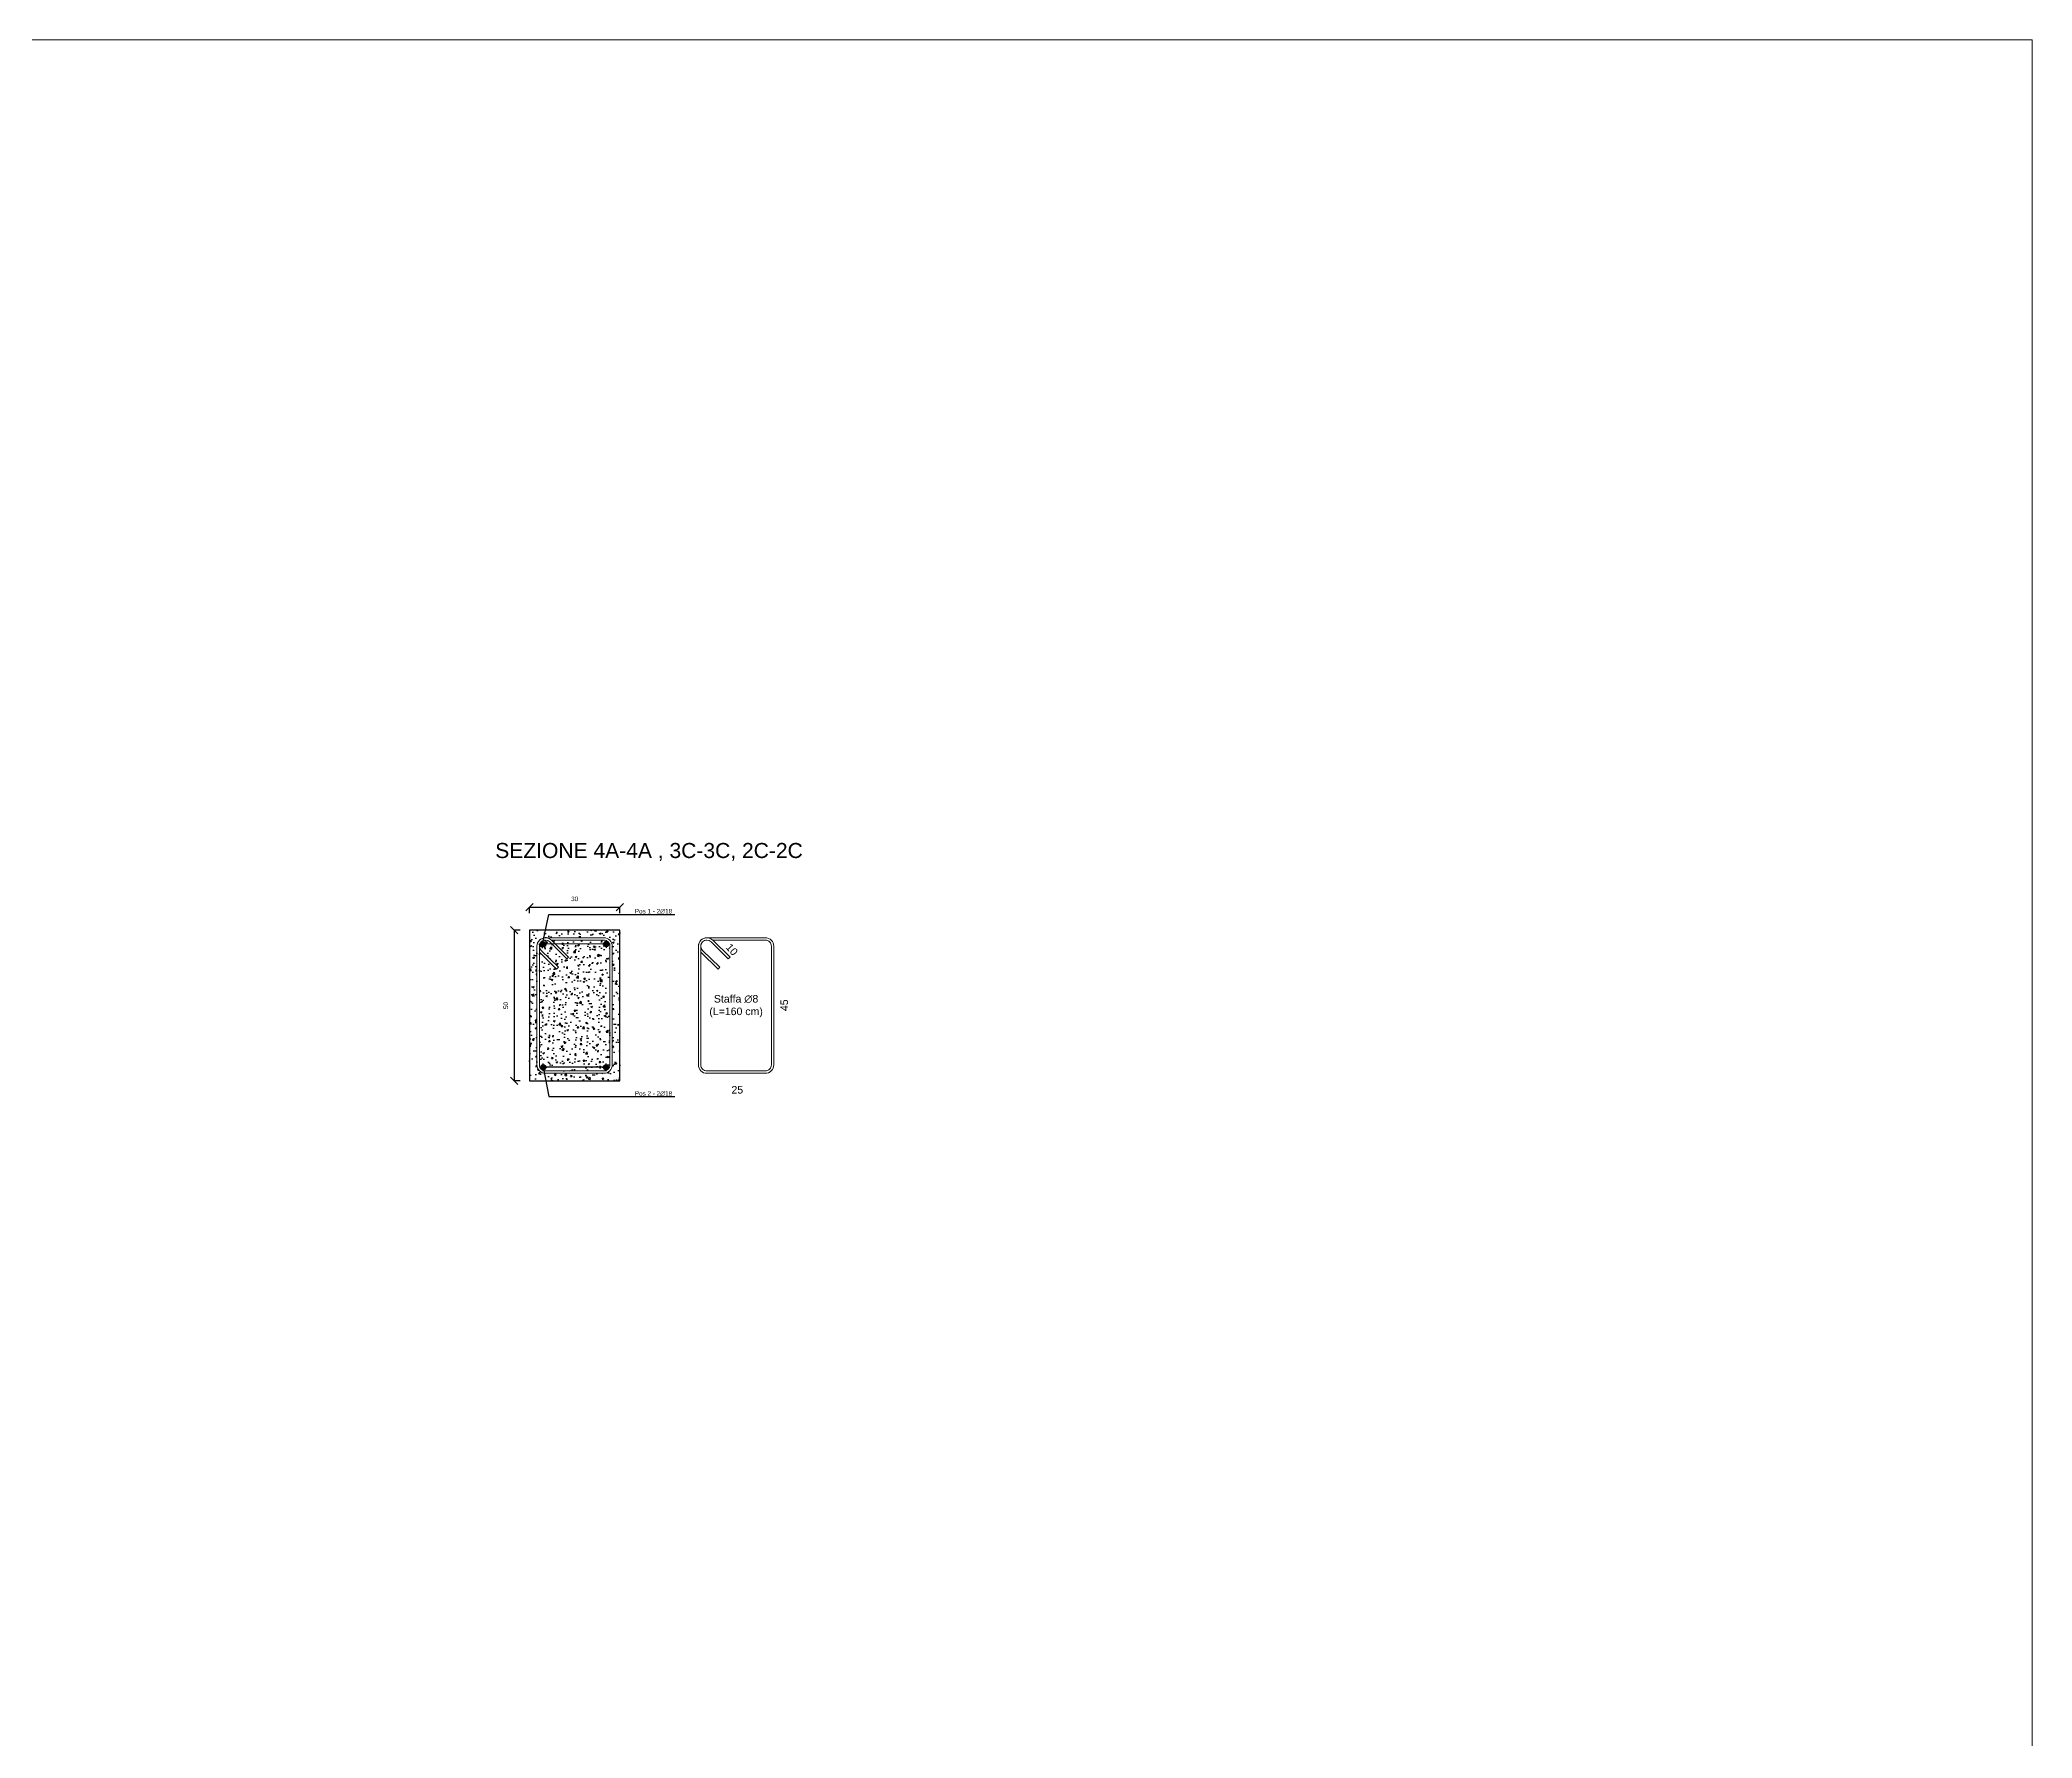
# Model space of a CAD drawing. Header units: millimetres. Extents: x -455371 to 117772, y -78417 to 116564.
# Drawn here: x -284650 to -278037, y 2360 to 7995 of the extents above; entities that cross this region are included whole.
import ezdxf
from ezdxf import colors
from ezdxf.entities.mleader import LeaderData, LeaderLine
from ezdxf.math import Vec2, Vec3

# ---------------------------------------------------------------- set-up
doc = ezdxf.new("R2010")
doc.units = ezdxf.units.MM
doc.linetypes.add('CENTER2', pattern=[28.575, 19.05, -3.175, 3.175, -3.175])
doc.layers.get('0').update_dxf_attribs({"color": 255})
for name, color, linetype, lineweight in [('armature', 5, 'Continuous', 18), ('Cls', 7, 'Continuous', 25), ('quote', 5, 'Continuous', 15), ('RETINO ARMATURE', 253, 'Continuous', 15), ('Scritte', 7, 'Continuous', 15), ('staffe', 10, 'Continuous', 15)]:
    doc.layers.add(name, color=color, linetype=linetype, lineweight=lineweight)
doc.layers.add('RETINI', color=253, linetype='Continuous')
doc.styles.get("Standard").update_dxf_attribs({"font": 'arial.ttf'})
doc.dimstyles.new('per distinte 1 a 10', dxfattribs={"dimtxt": 25, "dimasz": 150, "dimexe": 0.18, "dimexo": 250, "dimgap": 50, "dimtad": 2, "dimdec": 0, "dimlfac": 0.1, "dimzin": 0, "dimdsep": 46, "dimtxsty": 'Standard', "dimblk": 'NONE', "dimcen": 0, "dimse1": 1, "dimse2": 1, "dimsd1": 1, "dimsd2": 1, "dimadec": 0, "dimazin": 0, "dimtfac": 1, "dimtdec": 0, "dimtofl": 0, "dimtmove": 0, "dimatfit": 3, "dimldrblk": 'NONE', "dimfxl": 250, "dimfxlon": 1, "dimtolj": 1, "dimtzin": 0, "dimarcsym": 2})
doc.dimstyles.new('scala 1 a 10', dxfattribs={"dimtxt": 15, "dimasz": 25, "dimexe": 0.183, "dimexo": 0.1, "dimgap": 20, "dimtad": 2, "dimdec": 0, "dimlfac": 0.1, "dimzin": 0, "dimdsep": 46, "dimtxsty": 'Standard', "dimblk": 'OBLIQUE', "dimcen": -25, "dimadec": 0, "dimazin": 0, "dimtfac": 1, "dimtdec": 0, "dimtofl": 0, "dimtmove": 0, "dimatfit": 3, "dimfxl": 20, "dimfxlon": 1, "dimtolj": 1, "dimtzin": 0, "dimarcsym": 0})
pattern_1 = [(50, (61850.13, -60547.42), (52.833554, -4.622335), [5.5245, -60.7695]), (355, (61850.13, -60547.42), (-10.220592, 55.406485), [4.4196, -48.615769]), (100.451445, (61854.534, -60547.803), (42.612962, 50.784148), [4.6951026, -51.646171]), (46.1842, (61850.13, -60532.686), (78.612922, -12.192275), [8.28675, -91.15425]), (96.635558, (61856.68, -60533.7), (68.847199, 71.753576), [7.042657, -77.469326]), (351.18415, (61850.13, -60532.69), (68.847199, 71.753576), [6.62939, -72.923322]), (21, (61857.498, -60536.37), (43.9681735, -29.6569075), [5.5245, -60.7695]), (326, (61857.5, -60536.37), (17.922588, 53.41451), [4.4196, -48.6156]), (71.451445, (61861.16, -60538.84), (61.8907616, 23.757603), [4.6951026, -51.646082]), (37.5, (61850.132, -60547.418), (0.8956949, 24.5209613), [0, -48.02632, 0, -49.3522, 0, -48.79975]), (7.5, (61850.132, -60547.418), (19.3777021, 29.0523667), [0, -28.13812, 0, -46.92142, 0, -18.59915]), (327.5, (61833.705, -60547.418), (39.3212726, -1.6613358), [0, -18.415, 0, -57.4548, 0, -76.2381]), (317.5, (61826.34, -60547.418), (42.9574626, 7.3736824), [0, -23.9395, 0, -38.15588, 0, -54.1401])]

# ---------------------------------------------------------------- blocks, each defined once
blk = doc.blocks.new('*U1690')
at = {"layer": 'Cls', "color": 0, "linetype": 'CENTER2', "transparency": 16777216}
for p, q in [((-12.5, 0), (-1.8, 0)), ((0, 1.8), (0, 12.5)), ((1.8, 0), (12.5, 0)), ((0, -12.5), (0, -1.8))]:
    blk.add_line(p, q, dxfattribs=at)
at = {"layer": 'Cls', "color": 0, "linetype": 'Continuous', "transparency": 16777216}
for p, q in [((-0.9, 0), (0.9, 0)), ((0, -0.9), (0, 0.9))]:
    blk.add_line(p, q, dxfattribs=at)
blk = doc.blocks.new('*U1687')
at = {"layer": 'Cls', "color": 0, "linetype": 'CENTER2', "transparency": 16777216}
for p, q in [((-12.5, 0), (-1.8, 0)), ((0, 1.8), (0, 12.5)), ((1.8, 0), (12.5, 0)), ((0, -12.5), (0, -1.8))]:
    blk.add_line(p, q, dxfattribs=at)
at = {"layer": 'Cls', "color": 0, "linetype": 'Continuous', "transparency": 16777216}
for p, q in [((-0.9, 0), (0.9, 0)), ((0, -0.9), (0, 0.9))]:
    blk.add_line(p, q, dxfattribs=at)
blk = doc.blocks.new('*U1688')
at = {"layer": 'Cls', "color": 0, "linetype": 'CENTER2', "transparency": 16777216}
for p, q in [((-12.5, 0), (-1.8, 0)), ((0, 1.8), (0, 12.5)), ((1.8, 0), (12.5, 0)), ((0, -12.5), (0, -1.8))]:
    blk.add_line(p, q, dxfattribs=at)
at = {"layer": 'Cls', "color": 0, "linetype": 'Continuous', "transparency": 16777216}
for p, q in [((-0.9, 0), (0.9, 0)), ((0, -0.9), (0, 0.9))]:
    blk.add_line(p, q, dxfattribs=at)
blk = doc.blocks.new('*U1689')
at = {"layer": 'Cls', "color": 0, "linetype": 'CENTER2', "transparency": 16777216}
for p, q in [((-12.5, 0), (-1.8, 0)), ((0, 1.8), (0, 12.5)), ((1.8, 0), (12.5, 0)), ((0, -12.5), (0, -1.8))]:
    blk.add_line(p, q, dxfattribs=at)
at = {"layer": 'Cls', "color": 0, "linetype": 'Continuous', "transparency": 16777216}
for p, q in [((-0.9, 0), (0.9, 0)), ((0, -0.9), (0, 0.9))]:
    blk.add_line(p, q, dxfattribs=at)
blk = doc.blocks.new('*D1854')
at = {"layer": 'Defpoints', "color": 0, "transparency": 16777216}
for p in [(-282334.9, 5016.1), (-282334.9, 4566.1), (-282241.9, 4566.1)]:
    blk.add_point(p, dxfattribs=at)
at = {"layer": 'quote', "color": 0, "transparency": 16777216, "insert": (-282179.2, 4791.9), "char_height": 25, "attachment_point": 5, "rotation": 90}
blk.add_mtext('\\A1;45', dxfattribs=at)
blk = doc.blocks.new('_None')
blk = doc.blocks.new('*D1855')
at = {"layer": 'Defpoints', "color": 0, "transparency": 16777216}
for p in [(-282463.9, 4594.1), (-282213.9, 4594.1), (-282213.9, 4574.1)]:
    blk.add_point(p, dxfattribs=at)
at = {"layer": 'quote', "color": 0, "transparency": 16777216, "insert": (-282334.9, 4511.3), "char_height": 25, "attachment_point": 5}
blk.add_mtext('\\A1;25', dxfattribs=at)
blk = doc.blocks.new('_Oblique')
at = {"color": 0, "linetype": 'ByBlock', "lineweight": -2}
blk.add_line((-0.5, -0.5), (0.5, 0.5), dxfattribs=at)
blk = doc.blocks.new('*D2460')
at = {"layer": 'Defpoints', "color": 0, "transparency": 16777216}
for p in [(-283024.8, 5041.1), (-283075.6, 4541.1), (-283024.8, 4541.1)]:
    blk.add_point(p, dxfattribs=at)
at = {"layer": 'quote', "color": 0, "lineweight": -2, "transparency": 16777216}
for p, q in [((-283055.6, 5041.1), (-283075.8, 5041.1)), ((-283075.6, 5041.1), (-283075.6, 4541.1)), ((-283055.6, 4541.1), (-283075.8, 4541.1))]:
    blk.add_line(p, q, dxfattribs=at)
at = {"layer": 'quote', "color": 0, "lineweight": -2, "transparency": 16777216, "xscale": 25, "yscale": 25, "zscale": 25}
for p, rotation in [((-283075.6, 5041.1), 90), ((-283075.6, 4541.1), 270)]:
    blk.add_blockref('_Oblique', p, dxfattribs=dict(at, rotation=rotation))
at = {"layer": 'quote', "color": 0, "transparency": 16777216, "insert": (-283103.3, 4791.1), "char_height": 15, "attachment_point": 5, "rotation": 90}
blk.add_mtext('\\A1;50', dxfattribs=at)
blk = doc.blocks.new('*D2461')
at = {"layer": 'Defpoints', "color": 0, "transparency": 16777216}
for p in [(-282724.8, 5117.2), (-283024.8, 5041.1), (-282724.8, 5041.1)]:
    blk.add_point(p, dxfattribs=at)
at = {"layer": 'quote', "color": 0, "lineweight": -2, "transparency": 16777216}
for p, q in [((-283024.8, 5097.2), (-283024.8, 5117.3)), ((-283024.8, 5117.2), (-282724.8, 5117.2)), ((-282724.8, 5097.2), (-282724.8, 5117.3))]:
    blk.add_line(p, q, dxfattribs=at)
at = {"layer": 'quote', "color": 0, "lineweight": -2, "transparency": 16777216, "xscale": 25, "yscale": 25, "zscale": 25, "rotation": 180}
blk.add_blockref('_Oblique', (-283024.8, 5117.2), dxfattribs=at)
at = {"layer": 'quote', "color": 0, "lineweight": -2, "transparency": 16777216, "xscale": 25, "yscale": 25, "zscale": 25}
blk.add_blockref('_Oblique', (-282724.8, 5117.2), dxfattribs=at)
at = {"layer": 'quote', "color": 0, "transparency": 16777216, "insert": (-282874.8, 5144.8), "char_height": 15, "attachment_point": 5}
blk.add_mtext('\\A1;30', dxfattribs=at)

msp = doc.modelspace()

# ---------------------------------------------------------------- hatches: boundary and pattern name
at = {"layer": 'RETINI'}
h = msp.add_hatch(dxfattribs=at)
h.set_pattern_fill('AR-CONC', color=256, scale=0.29)
h.set_pattern_definition(pattern_1)
h.paths.add_polyline_path([(-283024.8, 5041.1), (-283024.8, 4541.1), (-282724.8, 4541.1), (-282724.8, 5041.1)])
h.paths.add_polyline_path([(-282870.8, 5016.1), (-282777.8, 5016.1, -0.414214), (-282749.8, 4988.1), (-282749.8, 4843.5), (-282749.8, 4594.1, -0.414214), (-282777.8, 4566.1), (-282870.8, 4566.1), (-282971.8, 4566.1, -0.414214), (-282999.8, 4594.1), (-282999.8, 4839.5), (-282999.8, 4988.1, -0.414214), (-282971.8, 5016.1)], flags=16)
h.paths.add_polyline_path([(-282972.1, 4994.1, -1.193526), (-282989.6, 4997.2, 0.118236), (-282991.8, 4988.1, 0.202528), (-282985.7, 4973.8), (-282928.9, 4917.8), (-282934.6, 4912.1), (-282991.8, 4968.5), (-282991.8, 4839.5), (-282991.8, 4594.1, 0.414214), (-282971.8, 4574.1), (-282870.8, 4574.1), (-282777.8, 4574.1, 0.414214), (-282757.8, 4594.1), (-282757.8, 4843.5), (-282757.8, 4988.1, 0.414214), (-282777.8, 5008.1), (-282870.8, 5008.1), (-282952.2, 5008.1), (-282895, 4951.7), (-282900.6, 4946), (-282957.8, 5002.4, 0.446379), (-282987.5, 5000.4, -0.669514)], flags=0)
h.paths.add_polyline_path([(-282760.6, 4995.4, -1), (-282778.6, 4995.4, -1)], flags=0)
h.paths.add_polyline_path([(-282970.1, 4586.2, -1), (-282988.1, 4586.2, -1)], flags=0)
h.paths.add_polyline_path([(-282761.4, 4586.2, -1), (-282779.4, 4586.2, -1)], flags=0)
h = msp.add_hatch(dxfattribs=at)
h.set_pattern_fill('AR-CONC', color=256, scale=0.29)
h.set_pattern_definition(pattern_1)
h.paths.add_polyline_path([(-282757.8, 4843.5), (-282757.8, 4988.1, 0.093928), (-282759.1, 4995.4), (-282760.6, 4995.4, -1), (-282778.6, 4995.4, -0.414214), (-282769.6, 5004.4), (-282769.6, 5006.4, 0.105747), (-282777.8, 5008.1), (-282870.8, 5008.1), (-282952.2, 5008.1), (-282895, 4951.7), (-282900.6, 4946), (-282957.8, 5002.4, 0.325697), (-282981.1, 5005.8), (-282981.1, 5003.1, -0.414214), (-282972.1, 4994.1, -1), (-282990.1, 4994.1), (-282990.8, 4994.1, 0.075904), (-282991.8, 4988.1, 0.202528), (-282985.7, 4973.8), (-282928.9, 4917.8), (-282934.6, 4912.1), (-282991.8, 4968.5), (-282991.8, 4839.5), (-282991.8, 4594.1, 0.101865), (-282990.1, 4586.2), (-282988.1, 4586.2, -1), (-282970.1, 4586.2, -0.414214), (-282979.1, 4577.2), (-282979.1, 4575.5, 0.094798), (-282971.8, 4574.1), (-282870.8, 4574.1), (-282777.8, 4574.1, 0.094798), (-282770.4, 4575.5), (-282770.4, 4577.2, -0.414214), (-282779.4, 4586.2, -1), (-282761.4, 4586.2), (-282759.4, 4586.2, 0.101865), (-282757.8, 4594.1)])
at = {"layer": 'RETINO ARMATURE'}
h = msp.add_hatch(color=256, dxfattribs=at)
h.dxf.hatch_style = 1
h.paths.add_polyline_path([(-282987.5, 5000.4, 0.048083), (-282989.6, 4997.2, 0.088226), (-282990.1, 4994.1, 1), (-282972.1, 4994.1, 0.669514)])
h = msp.add_hatch(color=256, dxfattribs=at)
h.dxf.hatch_style = 1
h.paths.add_polyline_path([(-282760.6, 4995.4, 1), (-282778.6, 4995.4, 1)])
h = msp.add_hatch(color=256, dxfattribs=at)
h.dxf.hatch_style = 1
h.paths.add_polyline_path([(-282970.1, 4586.2, 1), (-282988.1, 4586.2, 1)])
h = msp.add_hatch(color=256, dxfattribs=at)
h.dxf.hatch_style = 1
h.paths.add_polyline_path([(-282761.4, 4586.2, 1), (-282779.4, 4586.2, 1)])

# ---------------------------------------------------------------- linework, layer by layer
at = {"layer": 'armature'}
for centre in [(-282981.1, 4994.1), (-282769.6, 4995.4), (-282979.1, 4586.2), (-282770.4, 4586.2)]:
    msp.add_circle(centre, 9, dxfattribs=at)
at = {"layer": 'Cls'}
msp.add_lwpolyline([(-283024.8, 5041.1), (-283024.8, 4541.1), (-282724.8, 4541.1), (-282724.8, 5041.1), (-283024.8, 5041.1)], dxfattribs=at)
at = {"layer": 'quote'}
msp.add_lwpolyline([(-305817.3, 7995.1), (-278037.4, 7995.1), (-278037.4, -25622.5), (-305817.3, -25622.5)], close=True, dxfattribs=at)
at = {"layer": 'staffe'}
for points in [[(-282999.8, 4839.5), (-282999.8, 4594.1, 0.414214), (-282971.8, 4566.1), (-282870.8, 4566.1), (-282777.8, 4566.1, 0.414214), (-282749.8, 4594.1), (-282749.8, 4843.5), (-282749.8, 4988.1, 0.414214), (-282777.8, 5016.1), (-282870.8, 5016.1), (-282971.8, 5016.1, 0.414214), (-282999.8, 4988.1)], [(-282463.9, 4839.5), (-282463.9, 4594.1, 0.414214), (-282435.9, 4566.1), (-282334.9, 4566.1), (-282241.9, 4566.1, 0.414214), (-282213.9, 4594.1), (-282213.9, 4843.5), (-282213.9, 4988.1, 0.414214), (-282241.9, 5016.1), (-282334.9, 5016.1), (-282435.9, 5016.1, 0.414214), (-282463.9, 4988.1)]]:
    msp.add_lwpolyline(points, format="xyb", close=True, dxfattribs=at)
for points in [[(-282991.5, 4968.3), (-282934.6, 4912.1), (-282928.9, 4917.8), (-282985.9, 4974, -1), (-282957.6, 5002.2), (-282900.6, 4946), (-282895, 4951.7), (-282952, 5007.9, 0.668179), (-282999.8, 4988.1)], [(-282971.8, 5008.1), (-282971.8, 5008.1, 0.414214), (-282991.8, 4988.1), (-282991.8, 4839.5), (-282991.8, 4594.1, 0.414214), (-282971.8, 4574.1), (-282870.8, 4574.1), (-282777.8, 4574.1, 0.414214), (-282757.8, 4594.1), (-282757.8, 4843.5), (-282757.8, 4988.1, 0.414214), (-282777.8, 5008.1), (-282870.8, 5008.1), (-282952.2, 5008.1)], [(-282455.7, 4968.3), (-282398.7, 4912.1), (-282393.1, 4917.8), (-282450, 4974, -1), (-282421.8, 5002.2), (-282364.8, 4946), (-282359.1, 4951.7), (-282416.1, 5007.9, 0.668179), (-282463.9, 4988.1)], [(-282435.9, 5008.1), (-282435.9, 5008.1, 0.414214), (-282455.9, 4988.1), (-282455.9, 4839.5), (-282455.9, 4594.1, 0.414214), (-282435.9, 4574.1), (-282334.9, 4574.1), (-282241.9, 4574.1, 0.414214), (-282221.9, 4594.1), (-282221.9, 4843.5), (-282221.9, 4988.1, 0.414214), (-282241.9, 5008.1), (-282334.9, 5008.1), (-282416.3, 5008.1)]]:
    msp.add_lwpolyline(points, format="xyb", dxfattribs=at)

# ---------------------------------------------------------------- block references
at = {"layer": 'Cls', "linetype": 'CENTER2'}
for name, p in [('*U1687', (-282981.1, 4994.1)), ('*U1690', (-282769.6, 4995.4)), ('*U1688', (-282979.1, 4586.2)), ('*U1689', (-282770.4, 4586.2))]:
    msp.add_blockref(name, p, dxfattribs=at)

# ---------------------------------------------------------------- texts
at = {"layer": 'Scritte', "attachment_point": 1}
for s, width, insert, char_height in [('\\pxqc;SEZIONE 4A-4A , 3C-3C, 2C-2C', 1167.777, (-283211.8, 5330.4), 50), ('\\pxqc;Staffa ∅8 (L=160 cm)', 215.664, (-282446.8, 4825.9), 25)]:
    msp.add_mtext_dynamic_manual_height_columns(s, width=width, gutter_width=12.5, heights=[0], dxfattribs=dict(at, insert=insert, char_height=char_height))
at = {"layer": 'Scritte', "insert": (-282356.6, 4999.8), "char_height": 25, "attachment_point": 1, "rotation": 312.05051}
msp.add_mtext_dynamic_manual_height_columns('10', width=76.834, gutter_width=12.5, heights=[0], dxfattribs=at)

# ---------------------------------------------------------------- dimensions: what is measured, and where the dimension line sits
at = {"layer": 'quote'}
dim = msp.add_linear_dim(base=(-282724.8, 5117.2), p1=(-283024.8, 5041.1), p2=(-282724.8, 5041.1), dimstyle='scala 1 a 10', dxfattribs=at)
dim.commit()
dim.dimension.update_dxf_attribs({"geometry": '*D2461', "text_midpoint": (-282874.8, 5144.8)})
dim = msp.add_linear_dim(base=(-283075.6, 4541.1), p1=(-283024.8, 5041.1), p2=(-283024.8, 4541.1), angle=90, dimstyle='scala 1 a 10', dxfattribs=at)
dim.commit()
dim.dimension.update_dxf_attribs({"geometry": '*D2460', "text_midpoint": (-283103.3, 4791.1)})
for base, p1, p2, angle, picture, middle, dimtype in [((-282241.9, 4566.1), (-282334.9, 5016.1), (-282334.9, 4566.1), 90, '*D1854', (-282241.9, 4791.9), 160), ((-282213.9, 4574.1), (-282463.9, 4594.1), (-282213.9, 4594.1), 0, '*D1855', (-282334.9, 4574.1), 161)]:
    dim = msp.add_linear_dim(base=base, p1=p1, p2=p2, angle=angle, dimstyle='per distinte 1 a 10', dxfattribs=at)
    dim.commit()
    dim.dimension.update_dxf_attribs({"geometry": picture, "text_midpoint": middle, "dimtype": dimtype})

# ---------------------------------------------------------------- leaders
ml = msp.add_multileader_mtext('Standard', dxfattribs=at)
ml.set_content('Pos 1 - 2∅18  ', color=256)
ml.set_leader_properties()
ml.build(insert=Vec2(0, 0))
ml.multileader.update_dxf_attribs({"text_left_attachment_type": 6, "text_right_attachment_type": 6, "dogleg_length": 20, "arrow_head_size": 10})
ctx = ml.context
ctx.base_point, ctx.char_height, ctx.arrow_head_size, ctx.landing_gap_size, ctx.plane_origin = Vec3(-282724.8, 5093.5), 15, 10, 50, Vec3(-282768.5, 5004.4)
ctx.left_attachment, ctx.right_attachment = 6, 6
notes = []
notes.append((ctx, [(0, (1, 1, 0), (-282745, 5093.5), (1, 0), 20.3, [(1, [(-282769.6, 4995.4), (-282981.1, 4994.1), (-282960.1, 5093.5)], 0, [])])]))
ctx.mtext.insert, ctx.mtext.flow_direction = Vec3(-282674.8, 5111.5), 5
ml = msp.add_multileader_mtext('Standard', dxfattribs=at)
ml.set_content('Pos 2 - 2∅18  ', color=256)
ml.set_leader_properties()
ml.build(insert=Vec2(0, 0))
ml.multileader.update_dxf_attribs({"text_left_attachment_type": 6, "text_right_attachment_type": 6, "dogleg_length": 20, "arrow_head_size": 10})
ctx = ml.context
ctx.base_point, ctx.char_height, ctx.arrow_head_size, ctx.landing_gap_size, ctx.plane_origin = Vec3(-282724.8, 4488.7), 15, 10, 50, Vec3(-282768.5, 4577.8)
ctx.left_attachment, ctx.right_attachment = 6, 6
notes.append((ctx, [(0, (1, 1, 0), (-282745, 4488.7), (1, 0), 20.3, [(1, [(-282770.4, 4586.2), (-282979.1, 4586.2), (-282960.1, 4488.7)], 0, [])])]))
ctx.mtext.insert, ctx.mtext.flow_direction = Vec3(-282674.8, 4506.7), 5
for ctx, leaders in notes:
    for number, flags, end, landing, length, lines in leaders:
        leader = LeaderData()
        leader.index, (leader.has_last_leader_line, leader.has_dogleg_vector, leader.attachment_direction) = number, flags
        leader.last_leader_point, leader.dogleg_vector, leader.dogleg_length = Vec3(end), Vec3(landing), length
        for number, points, colour, breaks in lines:
            line = LeaderLine()
            line.index, line.vertices, line.color, line.breaks = number, Vec3.list(points), colors.encode_raw_color(colour), breaks
            leader.lines.append(line)
        ctx.leaders.append(leader)

doc.saveas('drawing.dxf')
